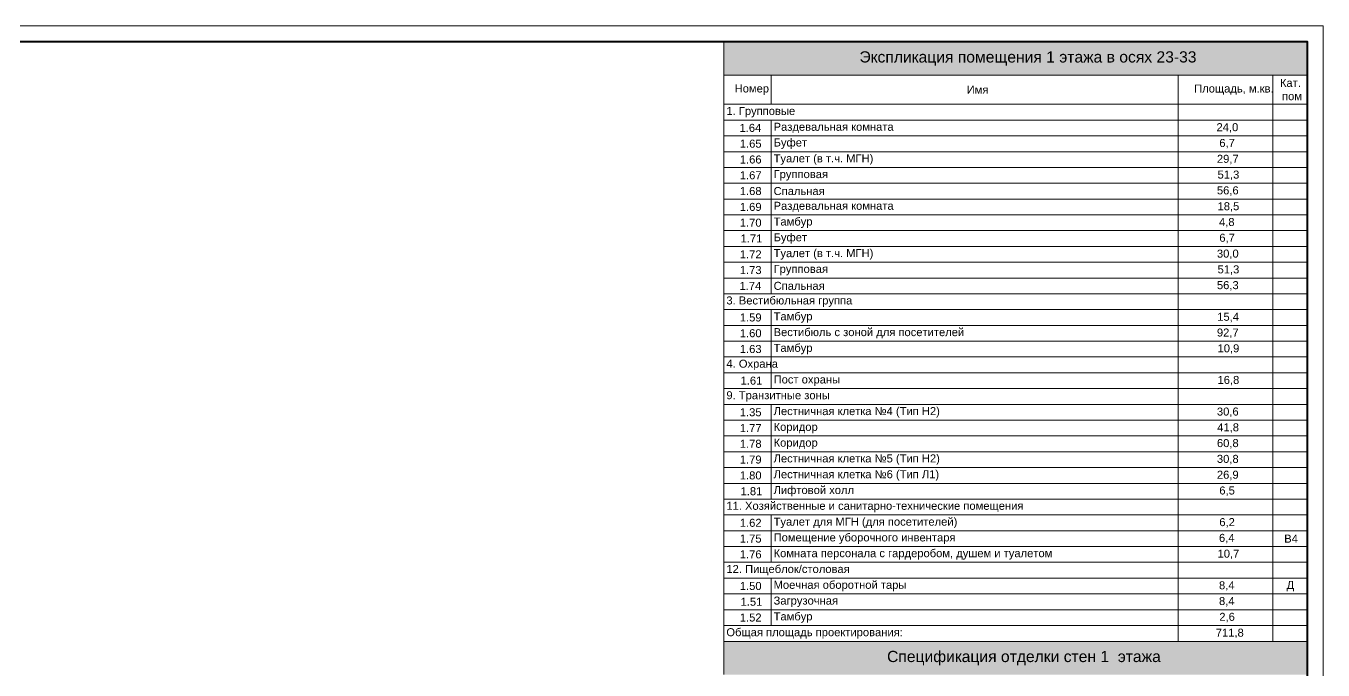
# Model space of a CAD drawing. Header units: millimetres. Extents: x -3817 to 677485, y -22715 to 103890.
# Drawn here: x 7336 to 8957, y -18273 to -17469 of the extents above; entities that cross this region are included whole.
import ezdxf

# ---------------------------------------------------------------- set-up
doc = ezdxf.new("R2010")
doc.units = ezdxf.units.MM
doc.layers.add('PDF _Геометрия', color=7, linetype='Continuous', true_color=0x1d1d1d)
doc.layers.add('PDF _Сплошная заливка', color=7, linetype='Continuous', true_color=0xffffff)
doc.layers.add('PDF _Текст', color=7, linetype='Continuous')
doc.styles.add('PDF GOST-Common', font='arial.ttf')

msp = doc.modelspace()

# ---------------------------------------------------------------- linework, layer by layer
at = {"layer": 'PDF _Геометрия', "color": 7, "lineweight": 9}
for points in [[(8957.1, -17468.5), (5646.2, -17468.5), (5646.2, -19807), (8957.1, -19807)], [(8208.5, -18237.2), (8208.5, -18217.4), (8267.6, -18217.4), (8776.1, -18217.4), (8894.3, -18217.4), (8937, -18217.4), (8937, -18237.2), (8894.3, -18237.2), (8776.1, -18237.2), (8267.6, -18237.2)]]:
    msp.add_lwpolyline(points, close=True, dxfattribs=at)
at = {"layer": 'PDF _Геометрия', "color": 7, "lineweight": 40}
msp.add_lwpolyline([(8937.5, -19787.3), (8937.5, -17488.2), (5725, -17488.2), (5725, -19787.3)], close=True, dxfattribs=at)
at = {"layer": 'PDF _Геометрия', "color": 7, "lineweight": 9}
for points in [[(8208.5, -17529.9), (8208.5, -17488.2), (8937, -17488.2), (8937, -17529.9), (8937, -17566.4)], [(8937, -17529.9), (8208.5, -17529.9), (8208.5, -17566.4)], [(8267.6, -17529.9), (8267.6, -17566.4)], [(8776.1, -17529.9), (8776.1, -17566.4), (8776.1, -17586.1), (8776.1, -17605.8), (8776.1, -17625.6), (8776.1, -17645.3), (8776.1, -17665), (8776.1, -17684.7), (8776.1, -17704.5), (8776.1, -17724.2), (8776.1, -17743.9), (8776.1, -17763.7), (8776.1, -17783.4), (8776.1, -17803.1), (8776.1, -17822.9), (8776.1, -17842.6), (8776.1, -17862.3), (8776.1, -17882), (8776.1, -17901.8), (8776.1, -17921.5), (8776.1, -17941.2), (8776.1, -17961), (8776.1, -17980.7), (8776.1, -18000.4), (8776.1, -18020.2), (8776.1, -18039.9), (8776.1, -18059.6), (8776.1, -18079.3), (8776.1, -18099.1), (8776.1, -18118.8), (8776.1, -18138.5), (8776.1, -18158.3), (8776.1, -18178), (8776.1, -18197.7), (8776.1, -18217.4), (8776.1, -18237.2)], [(8894.3, -17529.9), (8894.3, -17566.4), (8894.3, -17586.1), (8894.3, -17605.8), (8894.3, -17625.6), (8894.3, -17645.3), (8894.3, -17665), (8894.3, -17684.7), (8894.3, -17704.5), (8894.3, -17724.2), (8894.3, -17743.9), (8894.3, -17763.7), (8894.3, -17783.4), (8894.3, -17803.1), (8894.3, -17822.9), (8894.3, -17842.6), (8894.3, -17862.3), (8894.3, -17882), (8894.3, -17901.8), (8894.3, -17921.5), (8894.3, -17941.2), (8894.3, -17961), (8894.3, -17980.7), (8894.3, -18000.4), (8894.3, -18020.2), (8894.3, -18039.9), (8894.3, -18059.6), (8894.3, -18079.3), (8894.3, -18099.1), (8894.3, -18118.8), (8894.3, -18138.5), (8894.3, -18158.3), (8894.3, -18178), (8894.3, -18197.7), (8894.3, -18217.4), (8894.3, -18237.2)], [(8937, -17586.1), (8937, -17566.4), (8894.3, -17566.4), (8776.1, -17566.4), (8267.6, -17566.4), (8208.5, -17566.4), (8208.5, -17586.1)], [(8937, -17605.8), (8937, -17586.1), (8894.3, -17586.1), (8776.1, -17586.1), (8267.6, -17586.1), (8208.5, -17586.1), (8208.5, -17605.8)], [(8267.6, -17586.1), (8267.6, -17605.8), (8267.6, -17625.6), (8267.6, -17645.3), (8267.6, -17665), (8267.6, -17684.7), (8267.6, -17704.5), (8267.6, -17724.2), (8267.6, -17743.9), (8267.6, -17763.7), (8267.6, -17783.4), (8267.6, -17803.1)], [(8937, -17625.6), (8937, -17605.8), (8894.3, -17605.8), (8776.1, -17605.8), (8267.6, -17605.8), (8208.5, -17605.8), (8208.5, -17625.6)], [(8937, -17645.3), (8937, -17625.6), (8894.3, -17625.6), (8776.1, -17625.6), (8267.6, -17625.6), (8208.5, -17625.6), (8208.5, -17645.3)], [(8937, -17665), (8937, -17645.3), (8894.3, -17645.3), (8776.1, -17645.3), (8267.6, -17645.3), (8208.5, -17645.3), (8208.5, -17665)], [(8937, -17684.7), (8937, -17665), (8894.3, -17665), (8776.1, -17665), (8267.6, -17665), (8208.5, -17665), (8208.5, -17684.7)], [(8937, -17704.5), (8937, -17684.7), (8894.3, -17684.7), (8776.1, -17684.7), (8267.6, -17684.7), (8208.5, -17684.7), (8208.5, -17704.5)], [(8937, -17724.2), (8937, -17704.5), (8894.3, -17704.5), (8776.1, -17704.5), (8267.6, -17704.5), (8208.5, -17704.5), (8208.5, -17724.2)], [(8937, -17743.9), (8937, -17724.2), (8894.3, -17724.2), (8776.1, -17724.2), (8267.6, -17724.2), (8208.5, -17724.2), (8208.5, -17743.9)], [(8937, -17763.7), (8937, -17743.9), (8894.3, -17743.9), (8776.1, -17743.9), (8267.6, -17743.9), (8208.5, -17743.9), (8208.5, -17763.7)], [(8937, -17783.4), (8937, -17763.7), (8894.3, -17763.7), (8776.1, -17763.7), (8267.6, -17763.7), (8208.5, -17763.7), (8208.5, -17783.4)], [(8937, -17803.1), (8937, -17783.4), (8894.3, -17783.4), (8776.1, -17783.4), (8267.6, -17783.4), (8208.5, -17783.4), (8208.5, -17803.1)], [(8937, -17822.9), (8937, -17803.1), (8894.3, -17803.1), (8776.1, -17803.1), (8267.6, -17803.1), (8208.5, -17803.1), (8208.5, -17822.9)], [(8937, -17842.6), (8937, -17822.9), (8894.3, -17822.9), (8776.1, -17822.9), (8267.6, -17822.9), (8208.5, -17822.9), (8208.5, -17842.6)], [(8267.6, -17822.9), (8267.6, -17842.6), (8267.6, -17862.3), (8267.6, -17882), (8267.6, -17901.8), (8267.6, -17921.5)], [(8937, -17862.3), (8937, -17842.6), (8894.3, -17842.6), (8776.1, -17842.6), (8267.6, -17842.6), (8208.5, -17842.6), (8208.5, -17862.3)], [(8937, -17882), (8937, -17862.3), (8894.3, -17862.3), (8776.1, -17862.3), (8267.6, -17862.3), (8208.5, -17862.3), (8208.5, -17882)], [(8937, -17901.8), (8937, -17882), (8894.3, -17882), (8776.1, -17882), (8267.6, -17882), (8208.5, -17882), (8208.5, -17901.8)], [(8937, -17921.5), (8937, -17901.8), (8894.3, -17901.8), (8776.1, -17901.8), (8267.6, -17901.8), (8208.5, -17901.8), (8208.5, -17921.5)], [(8937, -17941.2), (8937, -17921.5), (8894.3, -17921.5), (8776.1, -17921.5), (8267.6, -17921.5), (8208.5, -17921.5), (8208.5, -17941.2)], [(8937, -17961), (8937, -17941.2), (8894.3, -17941.2), (8776.1, -17941.2), (8267.6, -17941.2), (8208.5, -17941.2), (8208.5, -17961)], [(8267.6, -17941.2), (8267.6, -17961), (8267.6, -17980.7), (8267.6, -18000.4), (8267.6, -18020.2), (8267.6, -18039.9), (8267.6, -18059.6)], [(8937, -17980.7), (8937, -17961), (8894.3, -17961), (8776.1, -17961), (8267.6, -17961), (8208.5, -17961), (8208.5, -17980.7)], [(8937, -18000.4), (8937, -17980.7), (8894.3, -17980.7), (8776.1, -17980.7), (8267.6, -17980.7), (8208.5, -17980.7), (8208.5, -18000.4)], [(8937, -18020.2), (8937, -18000.4), (8894.3, -18000.4), (8776.1, -18000.4), (8267.6, -18000.4), (8208.5, -18000.4), (8208.5, -18020.2)], [(8937, -18039.9), (8937, -18020.2), (8894.3, -18020.2), (8776.1, -18020.2), (8267.6, -18020.2), (8208.5, -18020.2), (8208.5, -18039.9)], [(8937, -18059.6), (8937, -18039.9), (8894.3, -18039.9), (8776.1, -18039.9), (8267.6, -18039.9), (8208.5, -18039.9), (8208.5, -18059.6)], [(8937, -18079.3), (8937, -18059.6), (8894.3, -18059.6), (8776.1, -18059.6), (8267.6, -18059.6), (8208.5, -18059.6), (8208.5, -18079.3)], [(8937, -18099.1), (8937, -18079.3), (8894.3, -18079.3), (8776.1, -18079.3), (8267.6, -18079.3), (8208.5, -18079.3), (8208.5, -18099.1)], [(8267.6, -18079.3), (8267.6, -18099.1), (8267.6, -18118.8), (8267.6, -18138.5)], [(8937, -18118.8), (8937, -18099.1), (8894.3, -18099.1), (8776.1, -18099.1), (8267.6, -18099.1), (8208.5, -18099.1), (8208.5, -18118.8)], [(8937, -18138.5), (8937, -18118.8), (8894.3, -18118.8), (8776.1, -18118.8), (8267.6, -18118.8), (8208.5, -18118.8), (8208.5, -18138.5)], [(8937, -18158.3), (8937, -18138.5), (8894.3, -18138.5), (8776.1, -18138.5), (8267.6, -18138.5), (8208.5, -18138.5), (8208.5, -18158.3)], [(8937, -18178), (8937, -18158.3), (8894.3, -18158.3), (8776.1, -18158.3), (8267.6, -18158.3), (8208.5, -18158.3), (8208.5, -18178)], [(8267.6, -18158.3), (8267.6, -18178), (8267.6, -18197.7), (8267.6, -18217.4)], [(8937, -18197.7), (8937, -18178), (8894.3, -18178), (8776.1, -18178), (8267.6, -18178), (8208.5, -18178), (8208.5, -18197.7)], [(8937, -18217.4), (8937, -18197.7), (8894.3, -18197.7), (8776.1, -18197.7), (8267.6, -18197.7), (8208.5, -18197.7), (8208.5, -18217.4)], [(8208.5, -18278.8), (8208.5, -18237.2), (8937.5, -18237.2), (8937.5, -18278.8), (8937.5, -18298.6)]]:
    msp.add_lwpolyline(points, dxfattribs=at)
at = {"layer": 'PDF _Сплошная заливка', "color": 7, "lineweight": 9, "true_color": 0xf0f0f0, "transparency": 33554559}
for points in [[(8208.5, -17488.2), (8937, -17488.2), (8208.5, -17529.9), (8937, -17529.9)], [(8208.5, -18237.2), (8937.5, -18237.2), (8208.5, -18278.8), (8937.5, -18278.8)]]:
    msp.add_solid(points, dxfattribs=at)

# ---------------------------------------------------------------- texts
at = {"layer": 'PDF _Текст', "attachment_point": 4, "style": 'PDF GOST-Common'}
for s, insert, char_height in [('Экспликация помещения 1 этажа в осях 23-33', (8377.8, -17509.2), 14), ('Кат.', (8903.3, -17539.7), 10), ('Номер', (8221.8, -17548.1), 10), ('Имя', (8511.8, -17548.1), 10), ('Площадь, м.кв.', (8796.1, -17548.1), 10), ('пом', (8905.9, -17556.3), 10), ('1. Групповые', (8211.5, -17576.2), 10), ('1.64', (8227.9, -17595.9), 10), ('Раздевальная комната', (8270.5, -17595.9), 10), ('24,0', (8824, -17595.9), 10), ('1.65', (8228.3, -17615.6), 10), ('Буфет', (8270.5, -17615.6), 10), ('6,7', (8827.5, -17615.6), 10), ('1.66', (8228.3, -17635.4), 10), ('Туалет (в т.ч. МГН)', (8270.5, -17635.4), 10), ('29,7', (8824.5, -17635.4), 10), ('1.67', (8228.3, -17655.1), 10), ('Групповая', (8270.5, -17655.1), 10), ('51,3', (8825.3, -17655.1), 10), ('1.68', (8228.3, -17674.8), 10), ('Спальная', (8270.5, -17674.8), 10), ('56,6', (8824.5, -17674.8), 10), ('1.69', (8228.3, -17694.6), 10), ('Раздевальная комната', (8270.5, -17694.6), 10), ('18,5', (8825.3, -17694.6), 10), ('1.70', (8228.3, -17714.3), 10), ('Тамбур', (8270.5, -17714.3), 10), ('4,8', (8827.1, -17714.3), 10), ('1.71', (8229.2, -17734), 10), ('Буфет', (8270.5, -17734), 10), ('6,7', (8827.5, -17734), 10), ('1.72', (8228.3, -17753.8), 10), ('Туалет (в т.ч. МГН)', (8270.5, -17753.8), 10), ('30,0', (8824.5, -17753.8), 10), ('1.73', (8228.3, -17773.5), 10), ('Групповая', (8270.5, -17773.5), 10), ('51,3', (8825.3, -17773.5), 10), ('1.74', (8227.9, -17793.2), 10), ('Спальная', (8270.5, -17793.2), 10), ('56,3', (8824.5, -17793.2), 10), ('3. Вестибюльная группа', (8211.5, -17812.9), 10), ('1.59', (8228.3, -17832.7), 10), ('Тамбур', (8270.5, -17832.7), 10), ('15,4', (8824.9, -17832.7), 10), ('Вестибюль с зоной для посетителей', (8270.5, -17852.4), 10), ('92,7', (8824.5, -17852.4), 10), ('1.60', (8228.3, -17852.4), 10), ('1.63', (8228.3, -17872.1), 10), ('Тамбур', (8270.5, -17872.1), 10), ('10,9', (8825.3, -17872.1), 10), ('4. Охрана', (8211.5, -17891.9), 10), ('1.61', (8229.2, -17911.6), 10), ('Пост охраны', (8270.5, -17911.6), 10), ('16,8', (8825.3, -17911.6), 10), ('9. Транзитные зоны', (8211.5, -17931.3), 10), ('Лестничная клетка №4 (Тип Н2)', (8270.5, -17951.1), 10), ('1.35', (8228.3, -17951.1), 10), ('30,6', (8824.5, -17951.1), 10), ('1.77', (8228.3, -17970.8), 10), ('Коридор', (8270.5, -17970.8), 10), ('41,8', (8824.9, -17970.8), 10), ('1.78', (8228.3, -17990.5), 10), ('Коридор', (8270.5, -17990.5), 10), ('60,8', (8824.5, -17990.5), 10), ('1.79', (8228.3, -18010.2), 10), ('Лестничная клетка №5 (Тип Н2)', (8270.5, -18010.2), 10), ('30,8', (8824.5, -18010.2), 10), ('1.80', (8228.3, -18030), 10), ('Лестничная клетка №6 (Тип Л1)', (8270.5, -18030), 10), ('26,9', (8824.5, -18030), 10), ('1.81', (8229.2, -18049.7), 10), ('Лифтовой холл', (8270.5, -18049.7), 10), ('6,5', (8827.5, -18049.7), 10), ('11. Хозяйственные и санитарно-технические помещения', (8211.5, -18069.4), 10), ('1.62', (8228.3, -18089.2), 10), ('Туалет для МГН (для посетителей)', (8270.5, -18089.2), 10), ('6,2', (8827.5, -18089.2), 10), ('1.75', (8228.3, -18108.9), 10), ('Помещение уборочного инвентаря', (8270.5, -18108.9), 10), ('6,4', (8827.1, -18108.9), 10), ('В4', (8908.6, -18108.9), 10), ('Комната персонала с гардеробом, душем и туалетом', (8270.5, -18128.6), 10), ('1.76', (8228.3, -18128.6), 10), ('10,7', (8825.3, -18128.6), 10), ('12. Пищеблок/столовая', (8211.5, -18148.3), 10), ('1.50', (8228.3, -18168.1), 10), ('Моечная оборотной тары', (8270.5, -18168.1), 10), ('8,4', (8827.1, -18168.1), 10), ('Д', (8911.6, -18168.1), 10), ('1.51', (8229.2, -18187.8), 10), ('Загрузочная', (8270.5, -18187.8), 10), ('8,4', (8827.1, -18187.8), 10), ('1.52', (8228.3, -18207.5), 10), ('Тамбур', (8270.5, -18207.5), 10), ('2,6', (8827.5, -18207.5), 10), ('Общая площадь проектирования:', (8211.5, -18227.3), 10), ('711,8', (8823.1, -18227.3), 10), ('Спецификация отделки стен 1  этажа', (8412.3, -18258.2), 14)]:
    msp.add_mtext(s, dxfattribs=dict(at, insert=insert, char_height=char_height))

doc.saveas('drawing.dxf')
